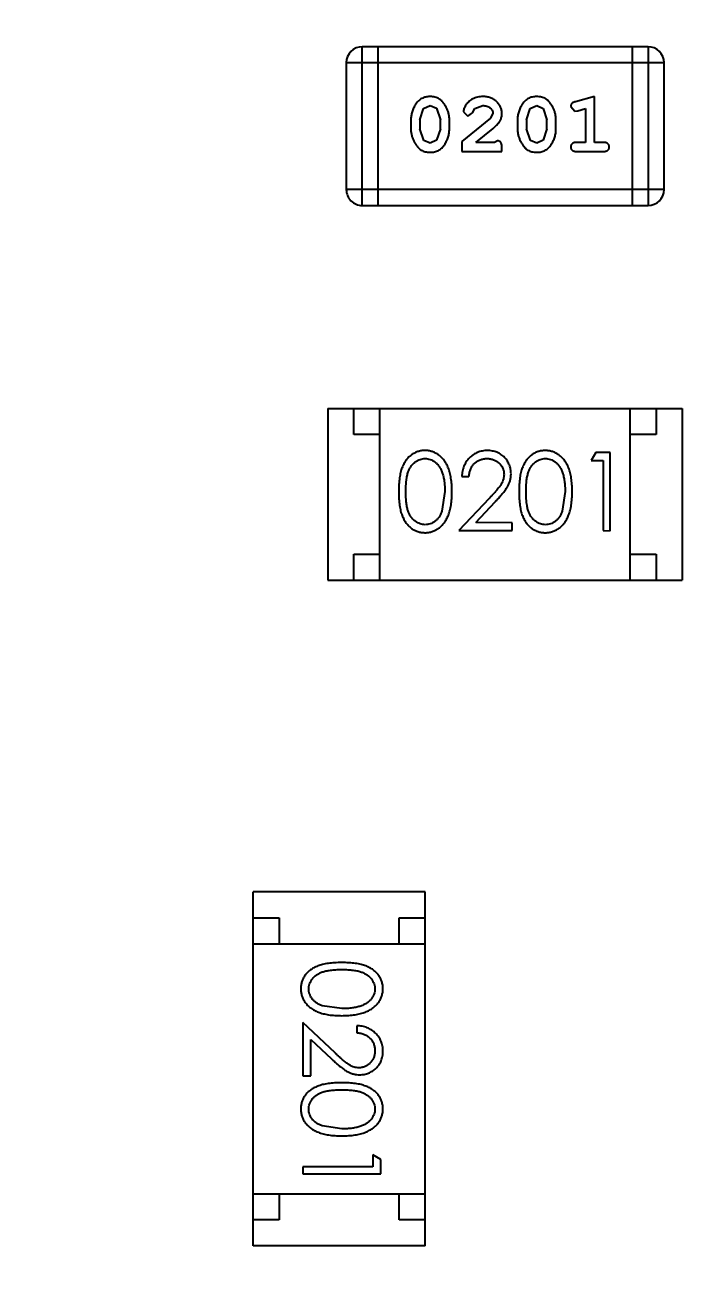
# Model space of a CAD drawing. Header units: inches. Extents: x -37.2 to 29.4, y -3.8 to 37.3.
# Drawn here: x -16.448 to -15.18, y 15.67 to 18.081 of the extents above; entities that cross this region are included whole.
import ezdxf

# ---------------------------------------------------------------- set-up
doc = ezdxf.new("R2010")
doc.units = ezdxf.units.IN
doc.header["$LTSCALE"] = 1.21
doc.header["$MEASUREMENT"] = 0
doc.header["$PDMODE"] = 3
doc.header["$PDSIZE"] = 0.3125
doc.layers.get('0').update_dxf_attribs({"linetype": 'CONTINUOUS'})
doc.layers.get('Defpoints').update_dxf_attribs({"linetype": 'CONTINUOUS'})
doc.layers.add('DIM', color=3, linetype='CONTINUOUS')
doc.styles.get("Standard").update_dxf_attribs({"font": 'txt', "width": 0.8})
doc.dimstyles.get("Standard").update_dxf_attribs({"dimtxt": 0.15625, "dimasz": 0.1875, "dimexe": 0.125, "dimexo": 0.0625, "dimgap": 0.09, "dimtad": 0, "dimtih": 1, "dimtoh": 1, "dimzin": 4, "dimdsep": 46, "dimtxsty": 'STANDARD', "dimblk": '_FILLED', "dimblk1": '_FILLED', "dimblk2": '_FILLED', "dimcen": 0.09, "dimazin": 1, "dimtp": 0.01, "dimtm": 0.01, "dimtfac": 1, "dimtofl": 0, "dimtmove": 0, "dimatfit": 3, "dimldrblk": '_FILLED', "dimfxl": 1, "dimtolj": 1, "dimtzin": 4, "dimarcsym": 0})

# ---------------------------------------------------------------- blocks, each defined once
blk = doc.blocks.new('_FILLED')
at = {"color": 0, "linetype": 'ByBlock'}
blk.add_solid([(0, 0), (-1, 0.1667), (-1, -0.1667)], dxfattribs=at)
blk = doc.blocks.new('*D5')
at = {"layer": 'Defpoints', "color": 0}
for p in [(-36.4962, 28.4485), (-28.0296, 28.4485), (-12.0218, 0.4472)]:
    blk.add_point(p, dxfattribs=at)
at = {"layer": 'DIM', "color": 0, "lineweight": -2}
for p, q in [((-28.0921, 28.4485), (-36.6212, 28.4485)), ((-36.4962, 27.4485), (-36.4962, 16.0045)), ((-36.4962, 1.4472), (-36.4962, 12.8912)), ((-12.0843, 0.4472), (-36.6212, 0.4472))]:
    blk.add_line(p, q, dxfattribs=at)
for p, rotation in [((-36.4962, 28.4485), 90), ((-36.4962, 0.4472), 270)]:
    blk.add_blockref('_FILLED', p, dxfattribs=dict(at, rotation=rotation))
at = {"layer": 'DIM', "color": 0, "insert": (-36.4962, 14.4478), "char_height": 1, "attachment_point": 5, "rotation": 90}
blk.add_mtext('\\A1;28.00', dxfattribs=at)

msp = doc.modelspace()

# ---------------------------------------------------------------- linework, layer by layer
at = {"color": 7, "linetype": 'Continuous'}
for p, q in [((-15.2527, 18.04), (-15.8013, 18.04)), ((-15.8013, 17.7352), (-15.8013, 18.04)), ((-15.7709, 17.7352), (-15.7708, 18.04)), ((-15.2831, 18.04), (-15.2832, 17.7352)), ((-15.2527, 18.04), (-15.2527, 17.7352)), ((-15.8318, 18.0095), (-15.2222, 18.0095)), ((-15.8318, 18.0095), (-15.8318, 17.7657)), ((-15.2222, 17.7657), (-15.2222, 18.0095)), ((-15.3555, 17.9442), (-15.3921, 17.9343)), ((-15.3555, 17.8561), (-15.3555, 17.9442)), ((-15.6906, 17.8994), (-15.6834, 17.9211)), ((-15.6834, 17.9211), (-15.671, 17.9269)), ((-15.671, 17.9269), (-15.6588, 17.9217)), ((-15.6588, 17.9217), (-15.6513, 17.8994)), ((-15.6072, 17.9149), (-15.5984, 17.9065)), ((-15.5899, 17.913), (-15.585, 17.9215)), ((-15.585, 17.9215), (-15.5701, 17.9269)), ((-15.4861, 17.8993), (-15.4788, 17.9211)), ((-15.4788, 17.9211), (-15.4665, 17.9269)), ((-15.4665, 17.9269), (-15.4543, 17.9216)), ((-15.4543, 17.9216), (-15.4468, 17.8993)), ((-15.4011, 17.9252), (-15.3933, 17.9159)), ((-15.3933, 17.9159), (-15.3878, 17.9169)), ((-15.3878, 17.9169), (-15.3728, 17.9211)), ((-15.3728, 17.9211), (-15.3728, 17.8561)), ((-15.7079, 17.8996), (-15.7079, 17.8819)), ((-15.6906, 17.8994), (-15.6906, 17.8822)), ((-15.6513, 17.8822), (-15.6513, 17.8994)), ((-15.634, 17.8819), (-15.634, 17.8996)), ((-15.5554, 17.9027), (-15.6104, 17.8577)), ((-15.5984, 17.9065), (-15.5899, 17.913)), ((-15.5506, 17.9124), (-15.5554, 17.9027)), ((-15.5034, 17.8996), (-15.5034, 17.8819)), ((-15.4861, 17.8993), (-15.4861, 17.8821)), ((-15.4468, 17.8821), (-15.4468, 17.8993)), ((-15.4295, 17.8819), (-15.4295, 17.8996)), ((-15.683, 17.8599), (-15.6906, 17.8822)), ((-15.6513, 17.8822), (-15.6585, 17.8604)), ((-15.5836, 17.8561), (-15.5501, 17.8832)), ((-15.4785, 17.8598), (-15.4861, 17.8821)), ((-15.4468, 17.8821), (-15.454, 17.8604)), ((-15.6708, 17.8546), (-15.683, 17.8599)), ((-15.6585, 17.8604), (-15.6708, 17.8546)), ((-15.6104, 17.8577), (-15.6104, 17.8388)), ((-15.5475, 17.8561), (-15.5836, 17.8561)), ((-15.5419, 17.8593), (-15.5475, 17.8561)), ((-15.5333, 17.8388), (-15.5333, 17.8467)), ((-15.4663, 17.8546), (-15.4785, 17.8598)), ((-15.454, 17.8604), (-15.4663, 17.8546)), ((-15.3728, 17.8561), (-15.3901, 17.8561)), ((-15.3382, 17.8561), (-15.3555, 17.8561)), ((-15.6104, 17.8388), (-15.5333, 17.8388)), ((-15.3901, 17.8388), (-15.3382, 17.8388)), ((-15.2222, 17.7657), (-15.8318, 17.7657)), ((-15.8013, 17.7352), (-15.2527, 17.7352)), ((-15.8672, 17.3455), (-15.1872, 17.3455)), ((-15.8672, 17.3455), (-15.8672, 17.0155)), ((-15.8172, 17.2955), (-15.8172, 17.3455)), ((-15.7672, 17.0155), (-15.7672, 17.3455)), ((-15.2872, 17.0155), (-15.2872, 17.3455)), ((-15.2372, 17.3455), (-15.2372, 17.2955)), ((-15.1872, 17.3455), (-15.1872, 17.0155)), ((-15.7672, 17.2955), (-15.8172, 17.2955)), ((-15.2372, 17.2955), (-15.2872, 17.2955)), ((-15.3531, 17.2608), (-15.3619, 17.2454)), ((-15.3619, 17.2454), (-15.3388, 17.2454)), ((-15.3254, 17.2607), (-15.3531, 17.2608)), ((-15.3388, 17.2454), (-15.3388, 17.1108)), ((-15.3254, 17.1107), (-15.3254, 17.2607)), ((-15.61, 17.2146), (-15.5965, 17.2146)), ((-15.6427, 17.1858), (-15.6484, 17.1481)), ((-15.5576, 17.1728), (-15.6158, 17.1108)), ((-15.4119, 17.1858), (-15.4176, 17.148)), ((-15.5836, 17.1262), (-15.5461, 17.1662)), ((-15.5138, 17.1261), (-15.5836, 17.1262)), ((-15.5138, 17.1108), (-15.5138, 17.1261)), ((-15.6158, 17.1108), (-15.5138, 17.1108)), ((-15.3388, 17.1108), (-15.3254, 17.1107)), ((-15.8172, 17.0655), (-15.7672, 17.0655)), ((-15.8172, 17.0155), (-15.8172, 17.0655)), ((-15.2872, 17.0655), (-15.2372, 17.0655)), ((-15.2372, 17.0655), (-15.2372, 17.0155)), ((-15.8672, 17.0155), (-15.1872, 17.0155)), ((-15.6807, 16.4176), (-16.0107, 16.4176)), ((-16.0107, 15.7376), (-16.0107, 16.4176)), ((-15.6807, 15.7376), (-15.6807, 16.4176)), ((-16.0107, 16.3676), (-15.9607, 16.3676)), ((-15.9607, 16.3676), (-15.9607, 16.3176)), ((-15.7307, 16.3676), (-15.6807, 16.3676)), ((-15.7307, 16.3176), (-15.7307, 16.3676)), ((-16.0107, 16.3176), (-15.6807, 16.3176)), ((-15.8404, 16.1931), (-15.8781, 16.1988)), ((-15.9154, 16.1662), (-15.9154, 16.0642)), ((-15.8533, 16.108), (-15.9154, 16.1662)), ((-15.8115, 16.1604), (-15.8116, 16.1469)), ((-15.9, 16.0642), (-15.9, 16.134)), ((-15.9, 16.134), (-15.86, 16.0965)), ((-15.9154, 16.0642), (-15.9, 16.0642)), ((-15.8404, 15.9623), (-15.8781, 15.968)), ((-15.7808, 15.8892), (-15.9154, 15.8892)), ((-15.9154, 15.8892), (-15.9154, 15.8758)), ((-15.7654, 15.9035), (-15.7808, 15.9123)), ((-15.7808, 15.9123), (-15.7808, 15.8892)), ((-15.7654, 15.8758), (-15.7654, 15.9035)), ((-15.9154, 15.8758), (-15.7654, 15.8758)), ((-16.0107, 15.8376), (-15.6807, 15.8376)), ((-15.9607, 15.8376), (-15.9607, 15.7876)), ((-15.7307, 15.7876), (-15.7307, 15.8376)), ((-15.9607, 15.7876), (-16.0107, 15.7876)), ((-15.6807, 15.7876), (-15.7307, 15.7876)), ((-15.6807, 15.7376), (-16.0107, 15.7376))]:
    msp.add_line(p, q, dxfattribs=at)
for centre, start, end in [((-15.8013, 18.0095), 89.9955, 179.9955), ((-15.2527, 18.0095), 359.9955, 89.9955), ((-15.8013, 17.7657), 179.9955, 269.9955), ((-15.2527, 17.7657), 269.9955, 359.9955)]:
    msp.add_arc(centre, 0.0305, start, end, dxfattribs=at)
for points, knots in [([(-15.6711, 17.9442), (-15.6725, 17.9442), (-15.6754, 17.9441), (-15.6794, 17.9434), (-15.6833, 17.9423), (-15.6869, 17.9407), (-15.6902, 17.9386), (-15.6932, 17.9361), (-15.696, 17.9332), (-15.6985, 17.9298), (-15.7007, 17.9262), (-15.7026, 17.9225), (-15.7042, 17.9188), (-15.7056, 17.915), (-15.7066, 17.9112), (-15.7074, 17.9074), (-15.7078, 17.9035), (-15.7079, 17.9009), (-15.7079, 17.8996)], [0, 0, 0, 0, 0.06692, 0.130834, 0.19258, 0.252759, 0.312631, 0.373411, 0.436359, 0.501894, 0.568244, 0.632472, 0.69556, 0.757163, 0.818592, 0.878885, 0.939235, 1, 1, 1, 1]), ([(-15.634, 17.8996), (-15.634, 17.9007), (-15.634, 17.9028), (-15.6343, 17.906), (-15.6349, 17.9092), (-15.6355, 17.9123), (-15.6365, 17.9153), (-15.6376, 17.9183), (-15.6389, 17.9213), (-15.6404, 17.9242), (-15.642, 17.9269), (-15.6436, 17.9295), (-15.6452, 17.9318), (-15.6469, 17.9339), (-15.6486, 17.9357), (-15.6503, 17.9374), (-15.6521, 17.9388), (-15.6544, 17.9404), (-15.6576, 17.942), (-15.6618, 17.9433), (-15.6663, 17.9441), (-15.6695, 17.9442), (-15.6711, 17.9442)], [0, 0, 0, 0, 0.049855, 0.099516, 0.148482, 0.19758, 0.246804, 0.296268, 0.346517, 0.397047, 0.446826, 0.49336, 0.537801, 0.579207, 0.617974, 0.654833, 0.689171, 0.722088, 0.786392, 0.853518, 0.924186, 1, 1, 1, 1]), ([(-15.57, 17.9442), (-15.5717, 17.9442), (-15.575, 17.9441), (-15.58, 17.9432), (-15.5847, 17.9418), (-15.5892, 17.9398), (-15.5933, 17.9374), (-15.597, 17.9345), (-15.6001, 17.9312), (-15.6026, 17.9277), (-15.6046, 17.9241), (-15.6061, 17.9208), (-15.607, 17.9178), (-15.6072, 17.9158), (-15.6072, 17.9149)], [0, 0, 0, 0, 0.098286, 0.193983, 0.289056, 0.384352, 0.477435, 0.566197, 0.652355, 0.737986, 0.818188, 0.887401, 0.94802, 1, 1, 1, 1]), ([(-15.5333, 17.9115), (-15.5333, 17.9126), (-15.5334, 17.9148), (-15.5339, 17.918), (-15.5347, 17.9211), (-15.5358, 17.9241), (-15.5373, 17.9269), (-15.5391, 17.9297), (-15.5412, 17.9323), (-15.5436, 17.9347), (-15.5462, 17.9369), (-15.5491, 17.9389), (-15.5521, 17.9405), (-15.5553, 17.9419), (-15.5587, 17.9429), (-15.5623, 17.9437), (-15.5661, 17.9442), (-15.5687, 17.9442), (-15.57, 17.9442)], [0, 0, 0, 0, 0.060981, 0.120256, 0.178148, 0.236115, 0.293993, 0.352864, 0.413358, 0.476056, 0.539296, 0.602396, 0.665116, 0.728325, 0.792919, 0.859317, 0.928302, 1, 1, 1, 1]), ([(-15.4666, 17.9442), (-15.468, 17.9442), (-15.4708, 17.9441), (-15.4749, 17.9434), (-15.4788, 17.9423), (-15.4823, 17.9407), (-15.4856, 17.9386), (-15.4887, 17.9361), (-15.4915, 17.9332), (-15.4939, 17.9298), (-15.4961, 17.9262), (-15.4981, 17.9225), (-15.4997, 17.9188), (-15.5011, 17.915), (-15.5021, 17.9112), (-15.5029, 17.9074), (-15.5033, 17.9035), (-15.5034, 17.9009), (-15.5034, 17.8996)], [0, 0, 0, 0, 0.06692, 0.130834, 0.19258, 0.252759, 0.312631, 0.373411, 0.436359, 0.501894, 0.568244, 0.632472, 0.69556, 0.757163, 0.818592, 0.878885, 0.939235, 1, 1, 1, 1]), ([(-15.4295, 17.8996), (-15.4295, 17.9007), (-15.4295, 17.9028), (-15.4298, 17.906), (-15.4304, 17.9092), (-15.431, 17.9123), (-15.4319, 17.9153), (-15.4331, 17.9183), (-15.4343, 17.9213), (-15.4358, 17.9242), (-15.4374, 17.9269), (-15.4391, 17.9295), (-15.4407, 17.9318), (-15.4424, 17.9339), (-15.4441, 17.9357), (-15.4458, 17.9374), (-15.4476, 17.9388), (-15.4499, 17.9404), (-15.4531, 17.942), (-15.4573, 17.9433), (-15.4618, 17.9441), (-15.465, 17.9442), (-15.4666, 17.9442)], [0, 0, 0, 0, 0.049855, 0.099516, 0.148482, 0.19758, 0.246804, 0.296268, 0.346517, 0.397047, 0.446826, 0.49336, 0.537801, 0.579207, 0.617974, 0.654833, 0.689171, 0.722088, 0.786392, 0.853518, 0.924186, 1, 1, 1, 1]), ([(-15.5701, 17.9269), (-15.5687, 17.9269), (-15.566, 17.9268), (-15.5622, 17.9259), (-15.5588, 17.9246), (-15.5559, 17.9226), (-15.5536, 17.9204), (-15.5518, 17.9179), (-15.5508, 17.9152), (-15.5507, 17.9133), (-15.5506, 17.9124)], [0, 0, 0, 0, 0.156344, 0.299348, 0.4327, 0.561, 0.682299, 0.791883, 0.89611, 1, 1, 1, 1]), ([(-15.3921, 17.9343), (-15.3929, 17.9341), (-15.3945, 17.9336), (-15.3966, 17.9328), (-15.3982, 17.9319), (-15.3994, 17.9308), (-15.4002, 17.9296), (-15.4007, 17.9283), (-15.4011, 17.9268), (-15.4011, 17.9257), (-15.4011, 17.9252)], [0, 0, 0, 0, 0.187321, 0.344927, 0.475328, 0.579604, 0.674244, 0.773631, 0.882025, 1, 1, 1, 1]), ([(-15.5501, 17.8832), (-15.5492, 17.8839), (-15.5475, 17.8854), (-15.5451, 17.8877), (-15.543, 17.8898), (-15.5411, 17.8917), (-15.5395, 17.8936), (-15.5382, 17.8954), (-15.537, 17.897), (-15.5359, 17.8991), (-15.5349, 17.9016), (-15.5339, 17.9048), (-15.5334, 17.9081), (-15.5333, 17.9103), (-15.5333, 17.9115)], [0, 0, 0, 0, 0.103002, 0.197728, 0.285279, 0.365235, 0.437224, 0.502446, 0.560545, 0.611446, 0.707576, 0.80349, 0.900532, 1, 1, 1, 1]), ([(-15.7079, 17.8819), (-15.7079, 17.8808), (-15.7079, 17.8787), (-15.7075, 17.8755), (-15.7071, 17.8724), (-15.7064, 17.8693), (-15.7055, 17.8662), (-15.7044, 17.8633), (-15.7031, 17.8603), (-15.7016, 17.8574), (-15.7001, 17.8547), (-15.6984, 17.8521), (-15.6968, 17.8498), (-15.6951, 17.8477), (-15.6934, 17.8458), (-15.6917, 17.8442), (-15.69, 17.8428), (-15.6876, 17.8412), (-15.6845, 17.8395), (-15.6803, 17.8382), (-15.6757, 17.8374), (-15.6725, 17.8373), (-15.6709, 17.8373)], [0, 0, 0, 0, 0.049886, 0.09882, 0.148132, 0.19689, 0.246038, 0.295176, 0.345305, 0.395692, 0.445312, 0.491875, 0.535813, 0.577009, 0.616081, 0.652689, 0.687585, 0.720206, 0.785062, 0.85223, 0.923759, 1, 1, 1, 1]), ([(-15.6709, 17.8373), (-15.6694, 17.8373), (-15.6666, 17.8374), (-15.6625, 17.8381), (-15.6587, 17.8392), (-15.6551, 17.8408), (-15.6518, 17.8428), (-15.6487, 17.8454), (-15.6459, 17.8483), (-15.6435, 17.8517), (-15.6413, 17.8553), (-15.6393, 17.8589), (-15.6377, 17.8627), (-15.6363, 17.8664), (-15.6353, 17.8702), (-15.6345, 17.8741), (-15.6341, 17.878), (-15.634, 17.8806), (-15.634, 17.8819)], [0, 0, 0, 0, 0.067217, 0.131051, 0.19272, 0.252824, 0.312745, 0.373449, 0.436041, 0.501494, 0.567761, 0.632087, 0.695096, 0.757109, 0.817993, 0.878657, 0.939311, 1, 1, 1, 1]), ([(-15.5034, 17.8819), (-15.5034, 17.8808), (-15.5033, 17.8787), (-15.503, 17.8755), (-15.5026, 17.8724), (-15.5019, 17.8693), (-15.501, 17.8662), (-15.4998, 17.8632), (-15.4986, 17.8603), (-15.4971, 17.8574), (-15.4955, 17.8547), (-15.4939, 17.8521), (-15.4923, 17.8498), (-15.4906, 17.8477), (-15.4889, 17.8458), (-15.4872, 17.8442), (-15.4855, 17.8427), (-15.4831, 17.8411), (-15.48, 17.8395), (-15.4758, 17.8382), (-15.4712, 17.8374), (-15.468, 17.8373), (-15.4664, 17.8373)], [0, 0, 0, 0, 0.049886, 0.09882, 0.148132, 0.19689, 0.246038, 0.295176, 0.345305, 0.395692, 0.445312, 0.491875, 0.535813, 0.577009, 0.616081, 0.652689, 0.687585, 0.720206, 0.785062, 0.85223, 0.923759, 1, 1, 1, 1]), ([(-15.4664, 17.8373), (-15.4649, 17.8373), (-15.4621, 17.8374), (-15.458, 17.8381), (-15.4542, 17.8392), (-15.4506, 17.8408), (-15.4473, 17.8428), (-15.4442, 17.8453), (-15.4414, 17.8483), (-15.439, 17.8517), (-15.4368, 17.8553), (-15.4348, 17.8589), (-15.4332, 17.8627), (-15.4318, 17.8664), (-15.4308, 17.8702), (-15.43, 17.8741), (-15.4296, 17.878), (-15.4295, 17.8806), (-15.4295, 17.8819)], [0, 0, 0, 0, 0.067217, 0.131051, 0.19272, 0.252824, 0.312745, 0.373449, 0.436041, 0.501494, 0.567761, 0.632087, 0.695096, 0.757109, 0.817993, 0.878657, 0.939311, 1, 1, 1, 1]), ([(-15.5333, 17.8467), (-15.5333, 17.8478), (-15.5334, 17.8497), (-15.5338, 17.8524), (-15.5345, 17.8547), (-15.5355, 17.8564), (-15.5368, 17.8577), (-15.5384, 17.8586), (-15.5401, 17.8592), (-15.5413, 17.8593), (-15.5419, 17.8593)], [0, 0, 0, 0, 0.1844, 0.34094, 0.473574, 0.586824, 0.690029, 0.789175, 0.890445, 1, 1, 1, 1]), ([(-15.3901, 17.8561), (-15.391, 17.8561), (-15.3927, 17.8561), (-15.395, 17.8556), (-15.397, 17.8548), (-15.3986, 17.8538), (-15.3997, 17.8524), (-15.4006, 17.8509), (-15.4011, 17.8493), (-15.4011, 17.8481), (-15.4011, 17.8475)], [0, 0, 0, 0, 0.169102, 0.317658, 0.446239, 0.563118, 0.671828, 0.776546, 0.884858, 1, 1, 1, 1]), ([(-15.4011, 17.8475), (-15.4011, 17.8469), (-15.4011, 17.8457), (-15.4005, 17.844), (-15.3997, 17.8425), (-15.3986, 17.8411), (-15.397, 17.8401), (-15.395, 17.8394), (-15.3927, 17.8389), (-15.391, 17.8388), (-15.3901, 17.8388)], [0, 0, 0, 0, 0.115051, 0.223278, 0.329269, 0.437893, 0.554681, 0.682591, 0.83103, 1, 1, 1, 1]), ([(-15.3272, 17.8475), (-15.3272, 17.8481), (-15.3273, 17.8493), (-15.3278, 17.8509), (-15.3287, 17.8524), (-15.3298, 17.8538), (-15.3314, 17.8548), (-15.3333, 17.8556), (-15.3356, 17.8561), (-15.3373, 17.8561), (-15.3382, 17.8561)], [0, 0, 0, 0, 0.11517, 0.223509, 0.328254, 0.438012, 0.553651, 0.682263, 0.830856, 1, 1, 1, 1]), ([(-15.3382, 17.8388), (-15.3373, 17.8388), (-15.3356, 17.8389), (-15.3333, 17.8393), (-15.3314, 17.8401), (-15.3298, 17.8412), (-15.3286, 17.8425), (-15.3278, 17.844), (-15.3273, 17.8457), (-15.3272, 17.8469), (-15.3272, 17.8475)], [0, 0, 0, 0, 0.169012, 0.317488, 0.445429, 0.560977, 0.67065, 0.776666, 0.88492, 1, 1, 1, 1]), ([(-15.681, 17.2646), (-15.6822, 17.2646), (-15.6845, 17.2646), (-15.688, 17.2642), (-15.6913, 17.2635), (-15.6946, 17.2626), (-15.6978, 17.2614), (-15.7009, 17.2599), (-15.704, 17.2582), (-15.7069, 17.2563), (-15.7097, 17.2541), (-15.7124, 17.2516), (-15.7149, 17.2489), (-15.7172, 17.2459), (-15.7193, 17.2427), (-15.7214, 17.2393), (-15.7232, 17.2356), (-15.7249, 17.2316), (-15.7264, 17.2273), (-15.7276, 17.2226), (-15.7288, 17.2175), (-15.7296, 17.2119), (-15.7303, 17.206), (-15.7308, 17.1996), (-15.7311, 17.1928), (-15.7311, 17.1881), (-15.7311, 17.1857)], [0, 0, 0, 0, 0.033742, 0.066533, 0.099153, 0.13154, 0.164087, 0.196563, 0.229707, 0.263315, 0.297504, 0.331686, 0.366482, 0.4021, 0.438958, 0.476748, 0.515985, 0.556589, 0.599519, 0.645765, 0.695487, 0.748721, 0.805687, 0.866754, 0.931405, 1, 1, 1, 1]), ([(-15.6292, 17.1857), (-15.6292, 17.188), (-15.6293, 17.1925), (-15.6296, 17.1991), (-15.6301, 17.2053), (-15.6309, 17.2111), (-15.6318, 17.2166), (-15.633, 17.2217), (-15.6344, 17.2265), (-15.636, 17.2309), (-15.6378, 17.235), (-15.6397, 17.2388), (-15.6418, 17.2424), (-15.6441, 17.2457), (-15.6465, 17.2487), (-15.6491, 17.2515), (-15.6518, 17.254), (-15.6547, 17.2562), (-15.6576, 17.2582), (-15.6607, 17.2599), (-15.6639, 17.2614), (-15.6672, 17.2626), (-15.6705, 17.2635), (-15.6739, 17.2642), (-15.6774, 17.2646), (-15.6798, 17.2646), (-15.681, 17.2646)], [0, 0, 0, 0, 0.065278, 0.127205, 0.186168, 0.241675, 0.294115, 0.343609, 0.390387, 0.434463, 0.476646, 0.517002, 0.555936, 0.593716, 0.630057, 0.665601, 0.700745, 0.734917, 0.768681, 0.802087, 0.834849, 0.867433, 0.900138, 0.932806, 0.966212, 1, 1, 1, 1]), ([(-15.5611, 17.2646), (-15.5627, 17.2646), (-15.566, 17.2645), (-15.5709, 17.2638), (-15.5755, 17.2627), (-15.5799, 17.2612), (-15.5841, 17.2592), (-15.5881, 17.2568), (-15.592, 17.2539), (-15.5955, 17.2506), (-15.5988, 17.247), (-15.6017, 17.2431), (-15.6041, 17.2389), (-15.6061, 17.2345), (-15.6078, 17.2299), (-15.6089, 17.225), (-15.6097, 17.2199), (-15.6099, 17.2164), (-15.61, 17.2146)], [0, 0, 0, 0, 0.06445, 0.126725, 0.187421, 0.247417, 0.306749, 0.366595, 0.427749, 0.490235, 0.553031, 0.614805, 0.676505, 0.738096, 0.801021, 0.864897, 0.931209, 1, 1, 1, 1]), ([(-15.5158, 17.22), (-15.5158, 17.2215), (-15.5159, 17.2244), (-15.5165, 17.2287), (-15.5175, 17.2329), (-15.5188, 17.2369), (-15.5206, 17.2407), (-15.5228, 17.2444), (-15.5253, 17.248), (-15.5282, 17.2514), (-15.5314, 17.2545), (-15.535, 17.2572), (-15.5387, 17.2595), (-15.5427, 17.2614), (-15.547, 17.2628), (-15.5515, 17.2638), (-15.5562, 17.2645), (-15.5594, 17.2646), (-15.5611, 17.2646)], [0, 0, 0, 0, 0.06271, 0.123347, 0.183401, 0.242828, 0.302097, 0.36242, 0.423725, 0.487032, 0.550491, 0.612709, 0.674265, 0.73617, 0.799211, 0.863483, 0.930525, 1, 1, 1, 1]), ([(-15.4502, 17.2646), (-15.4514, 17.2646), (-15.4537, 17.2645), (-15.4572, 17.2641), (-15.4606, 17.2635), (-15.4638, 17.2625), (-15.4671, 17.2614), (-15.4702, 17.2599), (-15.4732, 17.2582), (-15.4762, 17.2563), (-15.479, 17.254), (-15.4816, 17.2516), (-15.4841, 17.2489), (-15.4864, 17.2459), (-15.4886, 17.2427), (-15.4906, 17.2393), (-15.4924, 17.2356), (-15.4941, 17.2316), (-15.4956, 17.2273), (-15.4969, 17.2226), (-15.498, 17.2175), (-15.4988, 17.2119), (-15.4995, 17.206), (-15.5, 17.1996), (-15.5003, 17.1928), (-15.5004, 17.1881), (-15.5004, 17.1857)], [0, 0, 0, 0, 0.033742, 0.066533, 0.099153, 0.13154, 0.164087, 0.196563, 0.229707, 0.263315, 0.297504, 0.331686, 0.366482, 0.4021, 0.438958, 0.476748, 0.515985, 0.556589, 0.599519, 0.645765, 0.695487, 0.748721, 0.805687, 0.866754, 0.931405, 1, 1, 1, 1]), ([(-15.3984, 17.1857), (-15.3985, 17.188), (-15.3985, 17.1925), (-15.3988, 17.1991), (-15.3994, 17.2053), (-15.4001, 17.2111), (-15.4011, 17.2166), (-15.4022, 17.2217), (-15.4036, 17.2265), (-15.4052, 17.2309), (-15.407, 17.235), (-15.4089, 17.2388), (-15.4111, 17.2424), (-15.4133, 17.2457), (-15.4157, 17.2487), (-15.4183, 17.2515), (-15.421, 17.254), (-15.4239, 17.2562), (-15.4269, 17.2582), (-15.43, 17.2599), (-15.4331, 17.2614), (-15.4364, 17.2625), (-15.4397, 17.2635), (-15.4431, 17.2641), (-15.4466, 17.2645), (-15.449, 17.2646), (-15.4502, 17.2646)], [0, 0, 0, 0, 0.065278, 0.127205, 0.186168, 0.241675, 0.294115, 0.343609, 0.390387, 0.434463, 0.476646, 0.517002, 0.555936, 0.593716, 0.630057, 0.665601, 0.700745, 0.734917, 0.768681, 0.802087, 0.834849, 0.867433, 0.900138, 0.932806, 0.966212, 1, 1, 1, 1]), ([(-15.7177, 17.1858), (-15.7177, 17.1878), (-15.7177, 17.1917), (-15.7174, 17.1974), (-15.7171, 17.2026), (-15.7165, 17.2075), (-15.7159, 17.2121), (-15.7151, 17.2162), (-15.7142, 17.22), (-15.7131, 17.2234), (-15.7119, 17.2265), (-15.7105, 17.2294), (-15.709, 17.2321), (-15.7074, 17.2346), (-15.7056, 17.2369), (-15.7037, 17.2391), (-15.7017, 17.241), (-15.6989, 17.2433), (-15.6951, 17.2456), (-15.6904, 17.2477), (-15.6855, 17.249), (-15.6822, 17.2492), (-15.6805, 17.2492)], [0, 0, 0, 0, 0.073302, 0.142286, 0.206253, 0.266017, 0.321612, 0.372532, 0.419497, 0.462398, 0.502825, 0.541489, 0.579034, 0.615143, 0.650298, 0.684912, 0.718701, 0.752189, 0.817245, 0.879117, 0.939613, 1, 1, 1, 1]), ([(-15.6805, 17.2492), (-15.6789, 17.2492), (-15.6756, 17.249), (-15.6708, 17.2477), (-15.6661, 17.2456), (-15.6623, 17.2433), (-15.6595, 17.241), (-15.6574, 17.239), (-15.6555, 17.2367), (-15.6537, 17.2343), (-15.652, 17.2315), (-15.6504, 17.2286), (-15.649, 17.2254), (-15.6477, 17.222), (-15.6465, 17.2183), (-15.6454, 17.2144), (-15.6446, 17.2102), (-15.6439, 17.2058), (-15.6434, 17.2012), (-15.6429, 17.1963), (-15.6427, 17.1911), (-15.6427, 17.1876), (-15.6427, 17.1858)], [0, 0, 0, 0, 0.059689, 0.119507, 0.181075, 0.246162, 0.279894, 0.314468, 0.350403, 0.387474, 0.426147, 0.466624, 0.508745, 0.553328, 0.600058, 0.649177, 0.700552, 0.754894, 0.811825, 0.871514, 0.934319, 1, 1, 1, 1]), ([(-15.5965, 17.2146), (-15.5964, 17.216), (-15.5961, 17.2186), (-15.5954, 17.2223), (-15.5945, 17.2259), (-15.5932, 17.2292), (-15.5917, 17.2323), (-15.59, 17.2352), (-15.588, 17.2378), (-15.5857, 17.2402), (-15.5833, 17.2423), (-15.5806, 17.2442), (-15.5779, 17.2457), (-15.5749, 17.247), (-15.5718, 17.248), (-15.5686, 17.2487), (-15.5652, 17.2491), (-15.5629, 17.2492), (-15.5618, 17.2492)], [0, 0, 0, 0, 0.073648, 0.143686, 0.210962, 0.275557, 0.338064, 0.399311, 0.4594, 0.51934, 0.579024, 0.637809, 0.695959, 0.754122, 0.813113, 0.873453, 0.935561, 1, 1, 1, 1]), ([(-15.5618, 17.2492), (-15.5606, 17.2492), (-15.5584, 17.2491), (-15.5552, 17.2487), (-15.5521, 17.248), (-15.5491, 17.247), (-15.5463, 17.2458), (-15.5436, 17.2442), (-15.541, 17.2424), (-15.5386, 17.2403), (-15.5364, 17.238), (-15.5345, 17.2356), (-15.5329, 17.2331), (-15.5315, 17.2304), (-15.5305, 17.2277), (-15.5298, 17.2248), (-15.5293, 17.2219), (-15.5292, 17.2198), (-15.5292, 17.2188)], [0, 0, 0, 0, 0.068027, 0.133505, 0.19695, 0.26027, 0.322741, 0.384982, 0.448465, 0.513424, 0.578224, 0.640011, 0.700094, 0.760067, 0.819012, 0.877878, 0.938035, 1, 1, 1, 1]), ([(-15.4869, 17.1858), (-15.4869, 17.1878), (-15.4869, 17.1917), (-15.4866, 17.1973), (-15.4863, 17.2026), (-15.4858, 17.2075), (-15.4852, 17.2121), (-15.4843, 17.2162), (-15.4834, 17.22), (-15.4823, 17.2234), (-15.4811, 17.2265), (-15.4797, 17.2294), (-15.4782, 17.2321), (-15.4766, 17.2346), (-15.4749, 17.2369), (-15.473, 17.239), (-15.471, 17.241), (-15.4681, 17.2432), (-15.4644, 17.2456), (-15.4596, 17.2477), (-15.4547, 17.249), (-15.4514, 17.2491), (-15.4498, 17.2492)], [0, 0, 0, 0, 0.073302, 0.142286, 0.206253, 0.266017, 0.321612, 0.372532, 0.419497, 0.462398, 0.502825, 0.541489, 0.579034, 0.615143, 0.650298, 0.684912, 0.718701, 0.752189, 0.817245, 0.879117, 0.939613, 1, 1, 1, 1]), ([(-15.4498, 17.2492), (-15.4481, 17.2491), (-15.4448, 17.249), (-15.44, 17.2477), (-15.4353, 17.2456), (-15.4316, 17.2432), (-15.4287, 17.2409), (-15.4267, 17.2389), (-15.4247, 17.2367), (-15.4229, 17.2342), (-15.4212, 17.2315), (-15.4197, 17.2286), (-15.4182, 17.2254), (-15.4169, 17.222), (-15.4157, 17.2183), (-15.4147, 17.2144), (-15.4139, 17.2102), (-15.4131, 17.2058), (-15.4126, 17.2012), (-15.4122, 17.1963), (-15.412, 17.1911), (-15.4119, 17.1876), (-15.4119, 17.1858)], [0, 0, 0, 0, 0.059689, 0.119507, 0.181075, 0.246162, 0.279894, 0.314468, 0.350403, 0.387474, 0.426147, 0.466624, 0.508745, 0.553328, 0.600058, 0.649177, 0.700552, 0.754894, 0.811825, 0.871514, 0.934319, 1, 1, 1, 1]), ([(-15.5292, 17.2188), (-15.5293, 17.2172), (-15.5294, 17.214), (-15.5304, 17.2092), (-15.5321, 17.2045), (-15.5341, 17.2007), (-15.5362, 17.1976), (-15.5381, 17.1949), (-15.5404, 17.192), (-15.5431, 17.1887), (-15.5461, 17.1852), (-15.5496, 17.1813), (-15.5534, 17.1772), (-15.5562, 17.1743), (-15.5576, 17.1728)], [0, 0, 0, 0, 0.088014, 0.174976, 0.2638, 0.355443, 0.406413, 0.465519, 0.533076, 0.609353, 0.693899, 0.787171, 0.889197, 1, 1, 1, 1]), ([(-15.5461, 17.1662), (-15.5447, 17.1677), (-15.5419, 17.1707), (-15.5379, 17.1751), (-15.5344, 17.1792), (-15.5312, 17.1831), (-15.5283, 17.1867), (-15.5259, 17.1901), (-15.5238, 17.1932), (-15.5214, 17.1971), (-15.5191, 17.2018), (-15.5172, 17.2077), (-15.516, 17.2138), (-15.5158, 17.2179), (-15.5158, 17.22)], [0, 0, 0, 0, 0.09953, 0.192079, 0.277712, 0.357454, 0.429648, 0.495771, 0.555538, 0.608657, 0.707578, 0.804328, 0.901298, 1, 1, 1, 1]), ([(-15.7311, 17.1857), (-15.7311, 17.1833), (-15.7311, 17.1787), (-15.7308, 17.1719), (-15.7303, 17.1656), (-15.7296, 17.1596), (-15.7287, 17.1541), (-15.7276, 17.149), (-15.7263, 17.1442), (-15.7248, 17.1399), (-15.7231, 17.1359), (-15.7212, 17.1322), (-15.7192, 17.1287), (-15.717, 17.1255), (-15.7147, 17.1225), (-15.7123, 17.1198), (-15.7096, 17.1174), (-15.7068, 17.1152), (-15.7039, 17.1132), (-15.7009, 17.1116), (-15.6978, 17.1101), (-15.6946, 17.109), (-15.6913, 17.1081), (-15.688, 17.1074), (-15.6845, 17.107), (-15.6822, 17.107), (-15.681, 17.1069)], [0, 0, 0, 0, 0.068113, 0.132564, 0.193427, 0.250218, 0.303569, 0.353576, 0.400235, 0.443586, 0.484619, 0.524292, 0.56238, 0.599049, 0.63494, 0.669782, 0.704009, 0.737842, 0.771098, 0.803896, 0.836415, 0.868639, 0.900715, 0.933378, 0.966213, 1, 1, 1, 1]), ([(-15.6805, 17.1223), (-15.6822, 17.1224), (-15.6855, 17.1226), (-15.6904, 17.1239), (-15.6951, 17.1259), (-15.6989, 17.1283), (-15.7017, 17.1306), (-15.7038, 17.1325), (-15.7057, 17.1347), (-15.7074, 17.137), (-15.7091, 17.1395), (-15.7105, 17.1422), (-15.7119, 17.1451), (-15.7131, 17.1482), (-15.7142, 17.1517), (-15.7152, 17.1554), (-15.7159, 17.1596), (-15.7166, 17.1641), (-15.7171, 17.169), (-15.7174, 17.1742), (-15.7177, 17.1799), (-15.7177, 17.1838), (-15.7177, 17.1858)], [0, 0, 0, 0, 0.060034, 0.120278, 0.182348, 0.247919, 0.281641, 0.315701, 0.350322, 0.385703, 0.421819, 0.459196, 0.497866, 0.538301, 0.58121, 0.628183, 0.679403, 0.734699, 0.794074, 0.858416, 0.927049, 1, 1, 1, 1]), ([(-15.681, 17.1069), (-15.6798, 17.1069), (-15.6774, 17.107), (-15.6739, 17.1074), (-15.6705, 17.1081), (-15.6671, 17.109), (-15.6639, 17.1102), (-15.6607, 17.1117), (-15.6576, 17.1134), (-15.6546, 17.1154), (-15.6517, 17.1177), (-15.6489, 17.1202), (-15.6463, 17.123), (-15.6439, 17.126), (-15.6417, 17.1293), (-15.6396, 17.1329), (-15.6377, 17.1367), (-15.6359, 17.1408), (-15.6343, 17.1451), (-15.633, 17.1499), (-15.6318, 17.155), (-15.6308, 17.1604), (-15.6301, 17.1662), (-15.6296, 17.1724), (-15.6293, 17.1789), (-15.6292, 17.1834), (-15.6292, 17.1857)], [0, 0, 0, 0, 0.033824, 0.067298, 0.10028, 0.133019, 0.165736, 0.198792, 0.232372, 0.266409, 0.301016, 0.336196, 0.371972, 0.408574, 0.446394, 0.485225, 0.525372, 0.567224, 0.611081, 0.65775, 0.70702, 0.759235, 0.814484, 0.873227, 0.934937, 1, 1, 1, 1]), ([(-15.5004, 17.1857), (-15.5004, 17.1833), (-15.5003, 17.1787), (-15.5, 17.1719), (-15.4995, 17.1656), (-15.4988, 17.1596), (-15.4979, 17.1541), (-15.4969, 17.1489), (-15.4955, 17.1442), (-15.494, 17.1399), (-15.4923, 17.1359), (-15.4905, 17.1322), (-15.4885, 17.1287), (-15.4863, 17.1255), (-15.484, 17.1225), (-15.4815, 17.1198), (-15.4788, 17.1173), (-15.4761, 17.1151), (-15.4731, 17.1132), (-15.4701, 17.1115), (-15.467, 17.1101), (-15.4638, 17.109), (-15.4606, 17.108), (-15.4572, 17.1074), (-15.4537, 17.107), (-15.4514, 17.1069), (-15.4502, 17.1069)], [0, 0, 0, 0, 0.068113, 0.132564, 0.193427, 0.250218, 0.303569, 0.353576, 0.400235, 0.443586, 0.484619, 0.524292, 0.56238, 0.599049, 0.63494, 0.669782, 0.704009, 0.737842, 0.771098, 0.803896, 0.836415, 0.868639, 0.900715, 0.933378, 0.966213, 1, 1, 1, 1]), ([(-15.4498, 17.1223), (-15.4514, 17.1224), (-15.4547, 17.1225), (-15.4596, 17.1238), (-15.4643, 17.1259), (-15.4681, 17.1283), (-15.471, 17.1306), (-15.473, 17.1325), (-15.4749, 17.1347), (-15.4767, 17.137), (-15.4783, 17.1395), (-15.4798, 17.1422), (-15.4811, 17.1451), (-15.4824, 17.1482), (-15.4835, 17.1516), (-15.4844, 17.1554), (-15.4851, 17.1595), (-15.4858, 17.1641), (-15.4863, 17.1689), (-15.4866, 17.1742), (-15.4869, 17.1799), (-15.4869, 17.1838), (-15.4869, 17.1858)], [0, 0, 0, 0, 0.060034, 0.120278, 0.182348, 0.247919, 0.281641, 0.315701, 0.350322, 0.385703, 0.421819, 0.459196, 0.497866, 0.538301, 0.58121, 0.628183, 0.679403, 0.734699, 0.794074, 0.858416, 0.927049, 1, 1, 1, 1]), ([(-15.4502, 17.1069), (-15.449, 17.1069), (-15.4467, 17.107), (-15.4431, 17.1074), (-15.4397, 17.1081), (-15.4364, 17.109), (-15.4331, 17.1102), (-15.4299, 17.1116), (-15.4268, 17.1134), (-15.4238, 17.1154), (-15.4209, 17.1176), (-15.4182, 17.1202), (-15.4156, 17.1229), (-15.4132, 17.126), (-15.4109, 17.1293), (-15.4089, 17.1329), (-15.4069, 17.1367), (-15.4051, 17.1407), (-15.4035, 17.1451), (-15.4022, 17.1499), (-15.401, 17.155), (-15.4001, 17.1604), (-15.3994, 17.1662), (-15.3988, 17.1724), (-15.3985, 17.1789), (-15.3985, 17.1834), (-15.3984, 17.1857)], [0, 0, 0, 0, 0.033824, 0.067298, 0.10028, 0.133019, 0.165736, 0.198792, 0.232372, 0.266409, 0.301016, 0.336196, 0.371972, 0.408574, 0.446394, 0.485225, 0.525372, 0.567224, 0.611081, 0.65775, 0.70702, 0.759235, 0.814484, 0.873227, 0.934937, 1, 1, 1, 1]), ([(-15.6484, 17.1481), (-15.6487, 17.147), (-15.6495, 17.145), (-15.6508, 17.142), (-15.6523, 17.1393), (-15.6539, 17.1368), (-15.6557, 17.1345), (-15.6575, 17.1323), (-15.6595, 17.1304), (-15.6623, 17.1282), (-15.666, 17.1258), (-15.6707, 17.1238), (-15.6756, 17.1225), (-15.6789, 17.1224), (-15.6805, 17.1223)], [0, 0, 0, 0, 0.075949, 0.148549, 0.218996, 0.286119, 0.351826, 0.416074, 0.478265, 0.540325, 0.660405, 0.774606, 0.887187, 1, 1, 1, 1]), ([(-15.4176, 17.148), (-15.418, 17.147), (-15.4187, 17.145), (-15.4201, 17.142), (-15.4215, 17.1393), (-15.4231, 17.1368), (-15.4249, 17.1345), (-15.4267, 17.1323), (-15.4287, 17.1304), (-15.4315, 17.1282), (-15.4352, 17.1258), (-15.4399, 17.1238), (-15.4448, 17.1225), (-15.4481, 17.1224), (-15.4498, 17.1223)], [0, 0, 0, 0, 0.075949, 0.148549, 0.218996, 0.286119, 0.351826, 0.416074, 0.478265, 0.540325, 0.660405, 0.774606, 0.887187, 1, 1, 1, 1]), ([(-15.8404, 16.2815), (-15.8428, 16.2815), (-15.8475, 16.2815), (-15.8542, 16.2812), (-15.8606, 16.2807), (-15.8665, 16.28), (-15.8721, 16.2791), (-15.8772, 16.278), (-15.8819, 16.2767), (-15.8863, 16.2752), (-15.8903, 16.2735), (-15.894, 16.2716), (-15.8975, 16.2696), (-15.9007, 16.2674), (-15.9036, 16.2651), (-15.9064, 16.2627), (-15.9088, 16.26), (-15.911, 16.2572), (-15.9129, 16.2543), (-15.9146, 16.2513), (-15.9161, 16.2482), (-15.9172, 16.245), (-15.9181, 16.2417), (-15.9188, 16.2384), (-15.9192, 16.2349), (-15.9192, 16.2326), (-15.9192, 16.2314)], [0, 0, 0, 0, 0.068113, 0.132564, 0.193427, 0.250218, 0.303569, 0.353576, 0.400235, 0.443586, 0.484619, 0.524292, 0.56238, 0.599049, 0.63494, 0.669782, 0.704009, 0.737842, 0.771098, 0.803896, 0.836415, 0.868639, 0.900715, 0.933378, 0.966213, 1, 1, 1, 1]), ([(-15.7615, 16.2314), (-15.7616, 16.2326), (-15.7616, 16.2349), (-15.762, 16.2384), (-15.7627, 16.2417), (-15.7636, 16.245), (-15.7648, 16.2482), (-15.7662, 16.2514), (-15.7679, 16.2544), (-15.7699, 16.2573), (-15.7721, 16.2601), (-15.7746, 16.2628), (-15.7773, 16.2653), (-15.7802, 16.2676), (-15.7835, 16.2697), (-15.7869, 16.2718), (-15.7906, 16.2736), (-15.7946, 16.2753), (-15.7989, 16.2768), (-15.8036, 16.278), (-15.8087, 16.2792), (-15.8142, 16.28), (-15.8202, 16.2807), (-15.8266, 16.2812), (-15.8334, 16.2815), (-15.838, 16.2815), (-15.8404, 16.2815)], [0, 0, 0, 0, 0.033742, 0.066533, 0.099153, 0.13154, 0.164087, 0.196563, 0.229707, 0.263315, 0.297504, 0.331686, 0.366482, 0.4021, 0.438958, 0.476748, 0.515985, 0.556589, 0.599519, 0.645765, 0.695487, 0.748721, 0.805687, 0.866754, 0.931405, 1, 1, 1, 1]), ([(-15.9039, 16.2309), (-15.9038, 16.2326), (-15.9036, 16.2359), (-15.9023, 16.2408), (-15.9002, 16.2455), (-15.8978, 16.2493), (-15.8955, 16.2521), (-15.8936, 16.2542), (-15.8915, 16.2561), (-15.8892, 16.2579), (-15.8867, 16.2595), (-15.8839, 16.2609), (-15.881, 16.2623), (-15.8779, 16.2636), (-15.8745, 16.2646), (-15.8708, 16.2656), (-15.8666, 16.2663), (-15.8621, 16.267), (-15.8572, 16.2675), (-15.8519, 16.2678), (-15.8463, 16.2681), (-15.8424, 16.2681), (-15.8404, 16.2681)], [0, 0, 0, 0, 0.060034, 0.120278, 0.182348, 0.247919, 0.281641, 0.315701, 0.350322, 0.385703, 0.421819, 0.459196, 0.497866, 0.538301, 0.58121, 0.628183, 0.679403, 0.734699, 0.794074, 0.858416, 0.927049, 1, 1, 1, 1]), ([(-15.8404, 16.2681), (-15.8384, 16.2681), (-15.8345, 16.2681), (-15.8288, 16.2678), (-15.8235, 16.2675), (-15.8186, 16.2669), (-15.8141, 16.2664), (-15.81, 16.2655), (-15.8062, 16.2646), (-15.8028, 16.2635), (-15.7997, 16.2623), (-15.7968, 16.2609), (-15.7941, 16.2594), (-15.7916, 16.2578), (-15.7892, 16.256), (-15.7871, 16.2541), (-15.7852, 16.2521), (-15.7829, 16.2493), (-15.7806, 16.2455), (-15.7784, 16.2408), (-15.7772, 16.2359), (-15.777, 16.2326), (-15.7769, 16.2309)], [0, 0, 0, 0, 0.073302, 0.142286, 0.206253, 0.266017, 0.321612, 0.372532, 0.419497, 0.462398, 0.502825, 0.541489, 0.579034, 0.615143, 0.650298, 0.684912, 0.718701, 0.752189, 0.817245, 0.879117, 0.939613, 1, 1, 1, 1]), ([(-15.9192, 16.2314), (-15.9192, 16.2302), (-15.9192, 16.2278), (-15.9187, 16.2243), (-15.9181, 16.2209), (-15.9172, 16.2175), (-15.9159, 16.2143), (-15.9145, 16.2111), (-15.9127, 16.208), (-15.9108, 16.205), (-15.9085, 16.2021), (-15.906, 16.1994), (-15.9032, 16.1968), (-15.9001, 16.1943), (-15.8968, 16.1921), (-15.8933, 16.19), (-15.8895, 16.1881), (-15.8854, 16.1863), (-15.881, 16.1847), (-15.8763, 16.1834), (-15.8712, 16.1822), (-15.8657, 16.1812), (-15.8599, 16.1805), (-15.8538, 16.18), (-15.8472, 16.1797), (-15.8427, 16.1796), (-15.8405, 16.1796)], [0, 0, 0, 0, 0.033824, 0.067298, 0.10028, 0.133019, 0.165736, 0.198792, 0.232372, 0.266409, 0.301016, 0.336196, 0.371972, 0.408574, 0.446394, 0.485225, 0.525372, 0.567224, 0.611081, 0.65775, 0.70702, 0.759235, 0.814484, 0.873227, 0.934937, 1, 1, 1, 1]), ([(-15.8781, 16.1988), (-15.8791, 16.1992), (-15.8812, 16.1999), (-15.8841, 16.2012), (-15.8869, 16.2027), (-15.8894, 16.2043), (-15.8917, 16.2061), (-15.8938, 16.2079), (-15.8957, 16.2099), (-15.898, 16.2127), (-15.9003, 16.2164), (-15.9023, 16.2211), (-15.9036, 16.226), (-15.9038, 16.2293), (-15.9039, 16.2309)], [0, 0, 0, 0, 0.075949, 0.148549, 0.218996, 0.286119, 0.351826, 0.416074, 0.478265, 0.540325, 0.660405, 0.774606, 0.887187, 1, 1, 1, 1]), ([(-15.8405, 16.1796), (-15.8382, 16.1796), (-15.8337, 16.1797), (-15.8271, 16.18), (-15.8209, 16.1805), (-15.815, 16.1813), (-15.8096, 16.1822), (-15.8044, 16.1834), (-15.7997, 16.1848), (-15.7953, 16.1864), (-15.7912, 16.1882), (-15.7873, 16.1901), (-15.7838, 16.1922), (-15.7805, 16.1945), (-15.7775, 16.1969), (-15.7747, 16.1995), (-15.7722, 16.2022), (-15.7699, 16.2051), (-15.7679, 16.208), (-15.7662, 16.2111), (-15.7648, 16.2143), (-15.7636, 16.2176), (-15.7627, 16.2209), (-15.762, 16.2243), (-15.7616, 16.2278), (-15.7616, 16.2302), (-15.7615, 16.2314)], [0, 0, 0, 0, 0.065278, 0.127205, 0.186168, 0.241675, 0.294115, 0.343609, 0.390387, 0.434463, 0.476646, 0.517002, 0.555936, 0.593716, 0.630057, 0.665601, 0.700745, 0.734917, 0.768681, 0.802087, 0.834849, 0.867433, 0.900138, 0.932806, 0.966212, 1, 1, 1, 1]), ([(-15.7769, 16.2309), (-15.777, 16.2293), (-15.7772, 16.226), (-15.7784, 16.2212), (-15.7806, 16.2165), (-15.7829, 16.2128), (-15.7852, 16.2099), (-15.7872, 16.2078), (-15.7894, 16.2059), (-15.7919, 16.2041), (-15.7946, 16.2024), (-15.7976, 16.2008), (-15.8007, 16.1994), (-15.8042, 16.1981), (-15.8078, 16.1969), (-15.8117, 16.1958), (-15.8159, 16.195), (-15.8203, 16.1943), (-15.825, 16.1938), (-15.8299, 16.1933), (-15.8351, 16.1932), (-15.8386, 16.1931), (-15.8404, 16.1931)], [0, 0, 0, 0, 0.059689, 0.119507, 0.181075, 0.246162, 0.279894, 0.314468, 0.350403, 0.387474, 0.426147, 0.466624, 0.508745, 0.553328, 0.600058, 0.649177, 0.700552, 0.754894, 0.811825, 0.871514, 0.934319, 1, 1, 1, 1]), ([(-15.7616, 16.1115), (-15.7616, 16.1131), (-15.7617, 16.1164), (-15.7623, 16.1213), (-15.7635, 16.1259), (-15.765, 16.1303), (-15.767, 16.1345), (-15.7694, 16.1386), (-15.7723, 16.1424), (-15.7756, 16.1459), (-15.7792, 16.1492), (-15.7831, 16.1521), (-15.7872, 16.1545), (-15.7916, 16.1565), (-15.7963, 16.1582), (-15.8011, 16.1593), (-15.8063, 16.1601), (-15.8098, 16.1603), (-15.8115, 16.1604)], [0, 0, 0, 0, 0.06445, 0.126725, 0.187421, 0.247417, 0.306749, 0.366595, 0.427749, 0.490235, 0.553031, 0.614805, 0.676505, 0.738096, 0.801021, 0.864897, 0.931209, 1, 1, 1, 1]), ([(-15.8116, 16.1469), (-15.8102, 16.1468), (-15.8076, 16.1466), (-15.8038, 16.1458), (-15.8003, 16.1449), (-15.797, 16.1436), (-15.7939, 16.1421), (-15.791, 16.1404), (-15.7884, 16.1384), (-15.786, 16.1361), (-15.7839, 16.1337), (-15.782, 16.131), (-15.7804, 16.1283), (-15.7792, 16.1253), (-15.7782, 16.1222), (-15.7774, 16.119), (-15.777, 16.1156), (-15.777, 16.1133), (-15.7769, 16.1122)], [0, 0, 0, 0, 0.073648, 0.143686, 0.210962, 0.275557, 0.338064, 0.399311, 0.4594, 0.51934, 0.579024, 0.637809, 0.695959, 0.754122, 0.813113, 0.873453, 0.935561, 1, 1, 1, 1]), ([(-15.8073, 16.0796), (-15.809, 16.0797), (-15.8122, 16.0798), (-15.817, 16.0808), (-15.8217, 16.0825), (-15.8255, 16.0845), (-15.8286, 16.0866), (-15.8313, 16.0885), (-15.8342, 16.0908), (-15.8375, 16.0935), (-15.841, 16.0965), (-15.8449, 16.1), (-15.849, 16.1039), (-15.8518, 16.1066), (-15.8533, 16.108)], [0, 0, 0, 0, 0.088014, 0.174976, 0.2638, 0.355443, 0.406413, 0.465519, 0.533076, 0.609353, 0.693899, 0.787171, 0.889197, 1, 1, 1, 1]), ([(-15.7769, 16.1122), (-15.777, 16.111), (-15.777, 16.1088), (-15.7775, 16.1056), (-15.7781, 16.1025), (-15.7791, 16.0995), (-15.7804, 16.0967), (-15.782, 16.094), (-15.7838, 16.0914), (-15.7859, 16.089), (-15.7882, 16.0868), (-15.7906, 16.0849), (-15.7931, 16.0833), (-15.7957, 16.0819), (-15.7985, 16.0809), (-15.8014, 16.0802), (-15.8043, 16.0797), (-15.8063, 16.0796), (-15.8073, 16.0796)], [0, 0, 0, 0, 0.068027, 0.133505, 0.19695, 0.26027, 0.322741, 0.384982, 0.448465, 0.513424, 0.578224, 0.640011, 0.700094, 0.760067, 0.819012, 0.877878, 0.938035, 1, 1, 1, 1]), ([(-15.8061, 16.0662), (-15.8047, 16.0662), (-15.8017, 16.0663), (-15.7974, 16.0669), (-15.7933, 16.0679), (-15.7893, 16.0692), (-15.7854, 16.071), (-15.7817, 16.0732), (-15.7781, 16.0757), (-15.7748, 16.0786), (-15.7717, 16.0818), (-15.769, 16.0854), (-15.7667, 16.0891), (-15.7648, 16.0931), (-15.7633, 16.0974), (-15.7623, 16.1019), (-15.7617, 16.1066), (-15.7616, 16.1098), (-15.7616, 16.1115)], [0, 0, 0, 0, 0.06271, 0.123347, 0.183401, 0.242828, 0.302097, 0.36242, 0.423725, 0.487032, 0.550491, 0.612709, 0.674265, 0.73617, 0.799211, 0.863483, 0.930525, 1, 1, 1, 1]), ([(-15.86, 16.0965), (-15.8584, 16.0951), (-15.8555, 16.0923), (-15.8511, 16.0884), (-15.847, 16.0848), (-15.8431, 16.0816), (-15.8395, 16.0787), (-15.8361, 16.0763), (-15.8329, 16.0742), (-15.8291, 16.0718), (-15.8244, 16.0695), (-15.8185, 16.0676), (-15.8124, 16.0664), (-15.8082, 16.0662), (-15.8061, 16.0662)], [0, 0, 0, 0, 0.09953, 0.192079, 0.277712, 0.357454, 0.429648, 0.495771, 0.555538, 0.608657, 0.707578, 0.804328, 0.901298, 1, 1, 1, 1]), ([(-15.8405, 16.0508), (-15.8428, 16.0508), (-15.8475, 16.0507), (-15.8543, 16.0504), (-15.8606, 16.0499), (-15.8666, 16.0492), (-15.8721, 16.0483), (-15.8772, 16.0473), (-15.882, 16.0459), (-15.8863, 16.0444), (-15.8903, 16.0427), (-15.894, 16.0409), (-15.8975, 16.0389), (-15.9007, 16.0367), (-15.9037, 16.0344), (-15.9064, 16.0319), (-15.9088, 16.0292), (-15.911, 16.0265), (-15.9129, 16.0235), (-15.9146, 16.0205), (-15.9161, 16.0174), (-15.9172, 16.0142), (-15.9181, 16.011), (-15.9188, 16.0076), (-15.9192, 16.0041), (-15.9192, 16.0018), (-15.9193, 16.0006)], [0, 0, 0, 0, 0.068113, 0.132564, 0.193427, 0.250218, 0.303569, 0.353576, 0.400235, 0.443586, 0.484619, 0.524292, 0.56238, 0.599049, 0.63494, 0.669782, 0.704009, 0.737842, 0.771098, 0.803896, 0.836415, 0.868639, 0.900715, 0.933378, 0.966213, 1, 1, 1, 1]), ([(-15.9039, 16.0002), (-15.9038, 16.0018), (-15.9036, 16.0051), (-15.9023, 16.01), (-15.9002, 16.0147), (-15.8979, 16.0185), (-15.8956, 16.0214), (-15.8936, 16.0234), (-15.8915, 16.0253), (-15.8892, 16.0271), (-15.8867, 16.0287), (-15.884, 16.0302), (-15.8811, 16.0315), (-15.8779, 16.0328), (-15.8745, 16.0339), (-15.8708, 16.0348), (-15.8666, 16.0356), (-15.8621, 16.0362), (-15.8572, 16.0367), (-15.8519, 16.037), (-15.8463, 16.0373), (-15.8424, 16.0373), (-15.8404, 16.0373)], [0, 0, 0, 0, 0.060034, 0.120278, 0.182348, 0.247919, 0.281641, 0.315701, 0.350322, 0.385703, 0.421819, 0.459196, 0.497866, 0.538301, 0.58121, 0.628183, 0.679403, 0.734699, 0.794074, 0.858416, 0.927049, 1, 1, 1, 1]), ([(-15.7616, 16.0006), (-15.7616, 16.0018), (-15.7616, 16.0041), (-15.762, 16.0076), (-15.7627, 16.011), (-15.7636, 16.0142), (-15.7648, 16.0175), (-15.7662, 16.0206), (-15.768, 16.0236), (-15.7699, 16.0266), (-15.7721, 16.0294), (-15.7746, 16.032), (-15.7773, 16.0345), (-15.7803, 16.0368), (-15.7835, 16.039), (-15.7869, 16.041), (-15.7906, 16.0428), (-15.7946, 16.0445), (-15.7989, 16.046), (-15.8036, 16.0473), (-15.8087, 16.0484), (-15.8142, 16.0492), (-15.8202, 16.0499), (-15.8266, 16.0504), (-15.8334, 16.0507), (-15.8381, 16.0508), (-15.8405, 16.0508)], [0, 0, 0, 0, 0.033742, 0.066533, 0.099153, 0.13154, 0.164087, 0.196563, 0.229707, 0.263315, 0.297504, 0.331686, 0.366482, 0.4021, 0.438958, 0.476748, 0.515985, 0.556589, 0.599519, 0.645765, 0.695487, 0.748721, 0.805687, 0.866754, 0.931405, 1, 1, 1, 1]), ([(-15.8404, 16.0373), (-15.8384, 16.0373), (-15.8345, 16.0373), (-15.8288, 16.037), (-15.8235, 16.0367), (-15.8186, 16.0362), (-15.8141, 16.0356), (-15.81, 16.0347), (-15.8062, 16.0338), (-15.8028, 16.0327), (-15.7997, 16.0315), (-15.7968, 16.0301), (-15.7941, 16.0286), (-15.7916, 16.027), (-15.7893, 16.0253), (-15.7871, 16.0234), (-15.7852, 16.0214), (-15.7829, 16.0185), (-15.7806, 16.0148), (-15.7784, 16.0101), (-15.7772, 16.0052), (-15.777, 16.0018), (-15.7769, 16.0002)], [0, 0, 0, 0, 0.073302, 0.142286, 0.206253, 0.266017, 0.321612, 0.372532, 0.419497, 0.462398, 0.502825, 0.541489, 0.579034, 0.615143, 0.650298, 0.684912, 0.718701, 0.752189, 0.817245, 0.879117, 0.939613, 1, 1, 1, 1]), ([(-15.9193, 16.0006), (-15.9192, 15.9994), (-15.9192, 15.9971), (-15.9187, 15.9936), (-15.9181, 15.9901), (-15.9172, 15.9868), (-15.9159, 15.9835), (-15.9145, 15.9803), (-15.9128, 15.9772), (-15.9108, 15.9742), (-15.9085, 15.9713), (-15.906, 15.9686), (-15.9032, 15.966), (-15.9002, 15.9636), (-15.8969, 15.9613), (-15.8933, 15.9593), (-15.8895, 15.9573), (-15.8854, 15.9556), (-15.8811, 15.9539), (-15.8763, 15.9526), (-15.8712, 15.9514), (-15.8658, 15.9505), (-15.8599, 15.9498), (-15.8538, 15.9492), (-15.8472, 15.9489), (-15.8428, 15.9489), (-15.8405, 15.9489)], [0, 0, 0, 0, 0.033824, 0.067298, 0.10028, 0.133019, 0.165736, 0.198792, 0.232372, 0.266409, 0.301016, 0.336196, 0.371972, 0.408574, 0.446394, 0.485225, 0.525372, 0.567224, 0.611081, 0.65775, 0.70702, 0.759235, 0.814484, 0.873227, 0.934937, 1, 1, 1, 1]), ([(-15.8781, 15.968), (-15.8792, 15.9684), (-15.8812, 15.9691), (-15.8841, 15.9705), (-15.8869, 15.9719), (-15.8894, 15.9735), (-15.8917, 15.9753), (-15.8938, 15.9771), (-15.8958, 15.9791), (-15.898, 15.982), (-15.9004, 15.9856), (-15.9023, 15.9904), (-15.9037, 15.9952), (-15.9038, 15.9985), (-15.9039, 16.0002)], [0, 0, 0, 0, 0.075949, 0.148549, 0.218996, 0.286119, 0.351826, 0.416074, 0.478265, 0.540325, 0.660405, 0.774606, 0.887187, 1, 1, 1, 1]), ([(-15.8405, 15.9489), (-15.8382, 15.9489), (-15.8337, 15.9489), (-15.8271, 15.9492), (-15.8209, 15.9498), (-15.8151, 15.9505), (-15.8096, 15.9515), (-15.8045, 15.9526), (-15.7997, 15.954), (-15.7953, 15.9556), (-15.7912, 15.9575), (-15.7874, 15.9594), (-15.7838, 15.9615), (-15.7805, 15.9637), (-15.7775, 15.9661), (-15.7747, 15.9687), (-15.7722, 15.9714), (-15.77, 15.9743), (-15.768, 15.9773), (-15.7663, 15.9804), (-15.7648, 15.9835), (-15.7636, 15.9868), (-15.7627, 15.9901), (-15.762, 15.9935), (-15.7616, 15.9971), (-15.7616, 15.9994), (-15.7616, 16.0006)], [0, 0, 0, 0, 0.065278, 0.127205, 0.186168, 0.241675, 0.294115, 0.343609, 0.390387, 0.434463, 0.476646, 0.517002, 0.555936, 0.593716, 0.630057, 0.665601, 0.700745, 0.734917, 0.768681, 0.802087, 0.834849, 0.867433, 0.900138, 0.932806, 0.966212, 1, 1, 1, 1]), ([(-15.7769, 16.0002), (-15.777, 15.9985), (-15.7772, 15.9952), (-15.7784, 15.9904), (-15.7806, 15.9857), (-15.7829, 15.982), (-15.7852, 15.9791), (-15.7872, 15.9771), (-15.7894, 15.9751), (-15.7919, 15.9733), (-15.7946, 15.9716), (-15.7976, 15.9701), (-15.8008, 15.9686), (-15.8042, 15.9673), (-15.8079, 15.9661), (-15.8118, 15.9651), (-15.8159, 15.9643), (-15.8203, 15.9635), (-15.825, 15.963), (-15.8299, 15.9626), (-15.8351, 15.9624), (-15.8386, 15.9623), (-15.8404, 15.9623)], [0, 0, 0, 0, 0.059689, 0.119507, 0.181075, 0.246162, 0.279894, 0.314468, 0.350403, 0.387474, 0.426147, 0.466624, 0.508745, 0.553328, 0.600058, 0.649177, 0.700552, 0.754894, 0.811825, 0.871514, 0.934319, 1, 1, 1, 1])]:
    msp.add_open_spline(points, degree=3, knots=knots, dxfattribs=at)

# ---------------------------------------------------------------- dimensions: what is measured, and where the dimension line sits
at = {"layer": 'DIM'}
dim = msp.add_linear_dim(base=(-36.4962, 28.4485), p1=(-12.0218, 0.4472), p2=(-28.0296, 28.4485), angle=90, dimstyle='STANDARD', override={"dimtxt": 1, "dimasz": 1, "dimtih": 0, "dimtoh": 0, "dimzin": 0, "dimcen": 0.198, "dimadec": 0, "dimazin": 0, "dimtp": 0, "dimtm": 0, "dimtdec": 4, "dimtzin": 0}, dxfattribs=at)
dim.commit()
dim.dimension.update_dxf_attribs({"geometry": '*D5', "text_midpoint": (-36.4962, 14.4478)})

doc.saveas('drawing.dxf')
